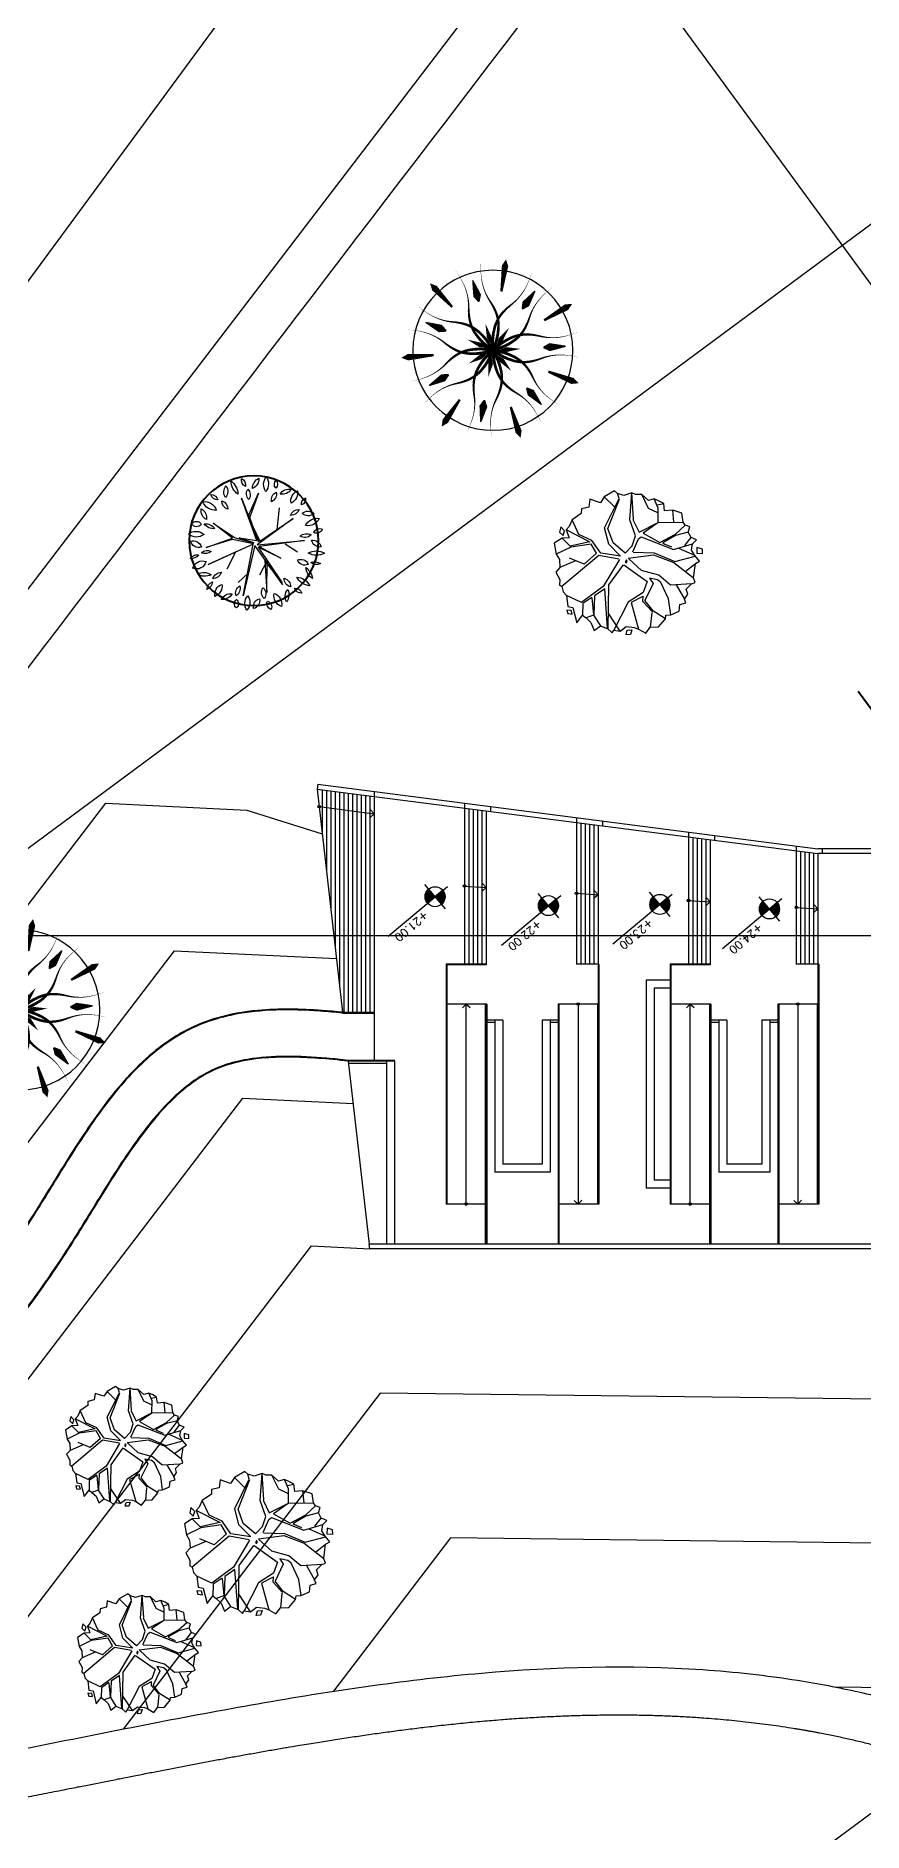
# Model space of a CAD drawing. Header units: millimetres. Extents: x 55520 to 96084, y -58491 to -49645.
# Drawn here: x 59477.7 to 59529.3, y -58314.1 to -58201.9 of the extents above; entities that cross this region are included whole.
import ezdxf
from ezdxf.enums import TextEntityAlignment as Align

# ---------------------------------------------------------------- set-up
doc = ezdxf.new("R2010")
doc.units = ezdxf.units.MM
for name, color, linetype in [('Alvenaria Vista', 40, 'Continuous'), ('ARQ-COTAS', 1, 'Continuous'), ('ARQ-SÍMBOLOS', 2, 'Continuous'), ('ARQ-TEXTO2', 2, 'Continuous'), ('Caminhos Principais', 13, 'Continuous'), ('Curvas de Nível', 10, 'Continuous'), ('Edificações', 6, 'Continuous'), ('Limite Terreno', 20, 'Continuous'), ('Limites', 250, 'Continuous'), ('Linha Fina', 100, 'Continuous'), ('Árvores Existentes', 114, 'Continuous')]:
    doc.layers.add(name, color=color, linetype=linetype)
doc.styles.add('ATTR', font='romans.shx', dxfattribs={"width": 0.8, "height": 0.470416})
doc.styles.add('ROMANS', font='romans.shx')

# ---------------------------------------------------------------- blocks, each defined once
blk = doc.blocks.new('árvore_media')
for p, q in [((55224.742, -51939.893), (55225.624, -51940.543)), ((55225.381, -51940.374), (55225.536, -51939.525)), ((55226.592, -51939.352), (55226.154, -51940.062)), ((55226.948, -51939.383), (55227.191, -51940.176)), ((55227.285, -51940.084), (55227.836, -51939.546)), ((55227.765, -51941.166), (55228.36, -51939.864)), ((55224.653, -51941.335), (55223.66, -51940.883)), ((55223.66, -51940.911), (55224.057, -51941.731)), ((55224.565, -51940.6), (55223.903, -51940.572)), ((55224.719, -51941.335), (55224.455, -51940.062)), ((55225.624, -51940.543), (55225.757, -51941.335)), ((55226.154, -51940.062), (55225.911, -51940.968)), ((55226.264, -51941.194), (55227.147, -51940.798)), ((55227.257, -51940.826), (55227.08, -51941.024)), ((55227.169, -51940.798), (55227.191, -51940.119)), ((55227.235, -51940.091), (55227.257, -51940.826)), ((55227.875, -51941.279), (55229.375, -51940.656)), ((55228.073, -51942.637), (55229.574, -51940.911)), ((55229.574, -51940.939), (55228.36, -51942.608)), ((55229.155, -51940.402), (55229.022, -51941.533)), ((55223.726, -51941.646), (55223.197, -51941.76)), ((55224.3, -51941.873), (55223.351, -51941.449)), ((55225.161, -51943.457), (55224.3, -51941.873)), ((55225.183, -51942.382), (55224.653, -51941.335)), ((55225.271, -51942.325), (55224.719, -51941.335)), ((55225.757, -51941.335), (55226.286, -51942.099)), ((55225.911, -51940.968), (55225.955, -51941.194)), ((55225.955, -51941.194), (55226.22, -51941.533)), ((55226.22, -51941.533), (55226.264, -51941.194)), ((55226.419, -51941.477), (55226.948, -51941.166)), ((55226.794, -51942.919), (55226.419, -51941.477)), ((55226.948, -51941.166), (55227.875, -51941.279)), ((55227.103, -51941.024), (55227.765, -51941.166)), ((55229.684, -51941.929), (55229.773, -51941.279)), ((55224.013, -51943.457), (55222.998, -51942.637)), ((55223.704, -51942.41), (55223.02, -51942.439)), ((55223.131, -51942.071), (55223.749, -51942.354)), ((55224.609, -51942.608), (55223.704, -51942.41)), ((55223.749, -51942.354), (55224.499, -51942.495)), ((55224.477, -51942.41), (55224.3, -51942.043)), ((55224.499, -51942.495), (55224.477, -51942.41)), ((55224.962, -51943.542), (55224.609, -51942.608)), ((55225.999, -51943.117), (55225.183, -51942.382)), ((55226.396, -51943.033), (55225.271, -51942.325)), ((55226.286, -51942.099), (55226.396, -51943.004)), ((55226.794, -51943.287), (55228.338, -51942.75)), ((55226.816, -51942.948), (55228.073, -51942.637)), ((55228.338, -51942.75), (55229.75, -51942.835)), ((55228.36, -51942.608), (55229, -51942.665)), ((55229, -51942.665), (55229.662, -51941.929)), ((55229.662, -51941.929), (55229.155, -51942.665)), ((55229.155, -51942.693), (55229.728, -51942.75)), ((55229.684, -51941.929), (55230.081, -51942.071)), ((55229.728, -51942.75), (55230.126, -51942.297)), ((55223.373, -51942.948), (55223.02, -51943.457)), ((55224.013, -51943.457), (55223.528, -51944.023)), ((55225.095, -51943.712), (55224.013, -51943.457)), ((55224.035, -51943.457), (55224.962, -51943.542)), ((55224.918, -51944.419), (55225.095, -51943.712)), ((55225.359, -51943.683), (55225.05, -51944.504)), ((55225.337, -51943.457), (55225.161, -51943.457)), ((55225.999, -51943.146), (55225.337, -51943.457)), ((55225.823, -51943.4), (55225.359, -51943.683)), ((55226.352, -51943.344), (55225.823, -51943.4)), ((55226.352, -51943.344), (55226.485, -51944.164)), ((55226.639, -51943.372), (55227.323, -51944.164)), ((55226.639, -51943.4), (55226.705, -51944.249)), ((55226.794, -51943.316), (55227.478, -51944.136)), ((55229.75, -51942.835), (55230.104, -51943.627)), ((55223.462, -51944.192), (55223.153, -51944.023)), ((55223.528, -51944.023), (55223.373, -51944.532)), ((55223.704, -51943.853), (55223.925, -51944.334)), ((55223.925, -51944.334), (55223.726, -51945.126)), ((55224.057, -51945.55), (55224.896, -51944.419)), ((55225.05, -51944.504), (55224.057, -51945.522)), ((55226.485, -51944.164), (55226.22, -51944.9)), ((55226.705, -51944.249), (55226.33, -51945.041)), ((55227.323, -51944.164), (55227.257, -51944.956)), ((55227.5, -51944.306), (55227.411, -51944.843)), ((55227.478, -51944.136), (55229.993, -51944.136)), ((55227.5, -51944.306), (55228.36, -51944.277)), ((55228.36, -51944.277), (55228.735, -51945.013)), ((55226.22, -51944.9), (55224.764, -51945.692)), ((55226.33, -51945.041), (55224.764, -51945.72)), ((55225.227, -51945.55), (55225.293, -51946.286)), ((55227.257, -51944.956), (55227.566, -51945.635)), ((55227.367, -51944.956), (55227.919, -51946.258)), ((55227.389, -51944.985), (55228.316, -51945.465)), ((55227.411, -51944.843), (55228.316, -51945.409)), ((55228.316, -51945.409), (55229.133, -51945.607)), ((55228.316, -51945.465), (55228.36, -51946.059)), ((55228.581, -51944.702), (55229.442, -51944.956)), ((55224.764, -51945.72), (55224.653, -51945.975)), ((55227.566, -51945.635), (55227.345, -51946.456))]:
    blk.add_line(p, q)
for points in [[(55223.903, -51940.572), (55223.663, -51940.526), (55223.66, -51940.911), (55223.608, -51941.233), (55223.351, -51941.449), (55223.056, -51941.48), (55223.197, -51941.76), (55223.131, -51942.071), (55222.891, -51942.223), (55223.02, -51942.439), (55222.998, -51942.637), (55222.753, -51943.036), (55223.02, -51943.457), (55223.36, -51943.708), (55223.153, -51944.023), (55223.249, -51944.274), (55223.373, -51944.532), (55223.663, -51944.663), (55223.726, -51945.126), (55223.966, -51945.335), (55224.057, -51945.522), (55224.463, -51945.688), (55224.653, -51945.975), (55224.684, -51946.183), (55225.293, -51946.286), (55225.649, -51946.183), (55225.952, -51946.678), (55226.256, -51946.395), (55226.614, -51946.572), (55226.78, -51946.395), (55227.345, -51946.456), (55227.69, -51946.289), (55227.919, -51946.258), (55228.076, -51945.83), (55228.36, -51946.059), (55228.849, -51946.113), (55229.133, -51945.607), (55229.18, -51945.299), (55229.442, -51944.956), (55229.759, -51944.91), (55229.841, -51944.486), (55230.035, -51944.274), (55229.993, -51944.136), (55230.117, -51943.885), (55230.104, -51943.627), (55230.421, -51943.142), (55230.255, -51942.93), (55230.614, -51942.188), (55230.126, -51942.297), (55230.081, -51942.071), (55230.035, -51941.728), (55230.172, -51941.304), (55229.773, -51941.279), (55229.574, -51940.911), (55229.538, -51940.596), (55229.375, -51940.656), (55229.155, -51940.402), (55228.766, -51940.384), (55228.462, -51940.066), (55228.36, -51939.864), (55228.214, -51939.465), (55227.836, -51939.546), (55227.497, -51939.288), (55226.948, -51939.383), (55226.807, -51939.5), (55226.592, -51939.352), (55226.145, -51939.217), (55225.897, -51939.465), (55225.594, -51939.323), (55225.536, -51939.525), (55225.235, -51939.606), (55225.125, -51939.854), (55224.742, -51939.893), (55224.546, -51939.818), (55224.455, -51940.062)], [(55228.653, -51940.062), (55228.873, -51939.921), (55229.05, -51940.062), (55228.851, -51940.204)], [(55223.277, -51940.738), (55223.139, -51940.915), (55223.304, -51941.162), (55223.498, -51940.95)], [(55230.503, -51942.683), (55230.421, -51942.859), (55230.586, -51943.036), (55230.669, -51942.859)], [(55226.661, -51942.919), (55226.551, -51942.948), (55226.529, -51943.033), (55226.617, -51943.004)], [(55228.239, -51946.123), (55228.018, -51946.265), (55228.04, -51946.547), (55228.261, -51946.378)]]:
    blk.add_lwpolyline(points, close=True)
at = {"style": 'ATTR', "width": 0.8, "flags": 9}
blk.add_attdef('ESTCODE', (55226.661, -51942.919), '', height=0.0000158, dxfattribs=at)
blk = doc.blocks.new('tree 24')
at = {"flags": 128}
for points in [[(-1.101, 2.65, 0, 0.2, 0), (-1.022, 2.46, 0.2, 0.07, 0), (-0.712, 1.713, 0, 0, 0)], [(0, 0, 0.1, 0.0832, -0.09359), (-0.34, 0.625, 0.0832, 0.07, -0.120632), (-0.379, 1.179, 0.07, 0.0494, -0.042982), (-0.296, 1.499, 0.0494, 0.03, 0.045506), (-0.219, 1.801, 0.03, 0.0165, 0.065495), (-0.206, 2.23, 0.0165, 0, 0.053115), (-0.316, 2.747, 0, 0, 0)], [(0.047, 1.576, 0.05, 0.25, 0), (0.053, 1.775, 0.25, 0.04, 0), (0.068, 2.275, 0, 0, 0)], [(0, 0, 0.1, 0.0832, 0.09359), (0.384, 0.599, 0.0832, 0.07, 0.120632), (0.464, 1.148, 0.07, 0.0494, 0.042982), (0.405, 1.473, 0.0494, 0.03, -0.045506), (0.35, 1.78, 0.03, 0.0165, -0.065495), (0.369, 2.209, 0.0165, 0, -0.053115), (0.516, 2.716, 0, 0, 0)], [(1.385, 2.513, 0, 0.2, 0), (1.286, 2.333, 0.2, 0.07, 0), (0.896, 1.625, 0, 0, 0)], [(0, 0, 0.1, 0.0832, 0.09359), (-0.228, 0.674, 0.0832, 0.07, 0.120632), (-0.608, 1.079, 0.07, 0.0494, 0.042982), (-0.899, 1.235, 0.0494, 0.03, -0.045506), (-1.174, 1.383, 0.03, 0.0165, -0.065495), (-1.497, 1.666, 0.0165, 0, -0.053115), (-1.802, 2.097, 0, 0, 0)], [(0, 0, 0.1, 0.0832, -0.09359), (0.277, 0.655, 0.0832, 0.07, -0.120632), (0.685, 1.031, 0.07, 0.0494, -0.042982), (0.987, 1.166, 0.0494, 0.03, 0.045506), (1.272, 1.294, 0.03, 0.0165, 0.065495), (1.615, 1.552, 0.0165, 0, 0.053115), (1.95, 1.96, 0, 0, 0)], [(0, 0, 0.1, 0.0832, -0.09359), (-0.7, 0.124, 0.0832, 0.07, -0.120632), (-1.158, 0.439, 0.07, 0.0494, -0.042982), (-1.356, 0.703, 0.0494, 0.03, 0.045506), (-1.544, 0.952, 0.03, 0.0165, 0.065495), (-1.872, 1.229, 0.0165, 0, 0.053115), (-2.344, 1.465, 0, 0, 0)], [(-1.203, 1.019, 0.05, 0.25, 0), (-1.355, 1.148, 0.25, 0.04, 0), (-1.737, 1.471, 0, 0, 0)], [(0, 0, 0.1, 0.0832, 0.09359), (0.708, 0.073, 0.0832, 0.07, 0.120632), (1.187, 0.353, 0.07, 0.0494, 0.042982), (1.404, 0.602, 0.0494, 0.03, -0.045506), (1.61, 0.837, 0.03, 0.0165, -0.065495), (1.957, 1.089, 0.0165, 0, -0.053115), (2.445, 1.29, 0, 0, 0)], [(1.261, 0.946, 0.05, 0.25, 0), (1.421, 1.066, 0.25, 0.04, 0), (1.821, 1.366, 0, 0, 0)], [(-2.758, 0.791, 0, 0.2, 0), (-2.561, 0.735, 0.2, 0.07, 0), (-1.783, 0.512, 0, 0, 0)], [(-0.164, 0.137, 0, 0.15, 0), (-0.328, 0.275, 0.15, 0, 0), (-0.66, 0.554, 0, 0, 0)], [(0.005, 0.214, 0, 0.15, 0), (0.011, 0.428, 0.15, 0, 0), (0.021, 0.861, 0, 0, 0)], [(0.17, 0.129, 0, 0.15, 0), (0.341, 0.258, 0.15, 0, 0), (0.687, 0.52, 0, 0, 0)], [(2.828, 0.484, 0, 0.2, 0), (2.626, 0.449, 0.2, 0.07, 0), (1.829, 0.313, 0, 0, 0)], [(0, 0, 0.1, 0.0832, 0.09359), (-0.669, 0.242, 0.0832, 0.07, 0.120632), (-1.222, 0.197, 0.07, 0.0494, 0.042982), (-1.526, 0.067, 0.0494, 0.03, -0.045506), (-1.813, -0.055, 0.03, 0.0165, -0.065495), (-2.236, -0.132, 0.0165, 0, -0.053115), (-2.763, -0.101, 0, 0, 0)], [(0, 0, 0.1, 0.0832, -0.09359), (-0.534, -0.47, 0.0832, 0.07, -0.120632), (-1.065, -0.632, 0.07, 0.0494, -0.042982), (-1.395, -0.622, 0.0494, 0.03, 0.045506), (-1.707, -0.614, 0.03, 0.0165, 0.065495), (-2.128, -0.697, 0.0165, 0, 0.053115), (-2.607, -0.919, 0, 0, 0)], [(0, 0, 0.1, 0.0832, 0.09359), (-0.606, -0.372, 0.0832, 0.07, 0.120632), (-0.916, -0.833, 0.07, 0.0494, 0.042982), (-1.004, -1.151, 0.0494, 0.03, -0.045506), (-1.087, -1.452, 0.03, 0.0165, -0.065495), (-1.291, -1.83, 0.0165, 0, -0.053115), (-1.643, -2.223, 0, 0, 0)], [(0, 0, 0.1, 0.0832, -0.09359), (0.035, -0.711, 0.0832, 0.07, -0.120632), (-0.17, -1.227, 0.07, 0.0494, -0.042982), (-0.384, -1.478, 0.0494, 0.03, 0.045506), (-0.584, -1.717, 0.03, 0.0165, 0.065495), (-0.781, -2.099, 0.0165, 0, 0.053115), (-0.907, -2.612, 0, 0, 0)], [(-0.21, -0.042, 0, 0.15, 0), (-0.419, -0.085, 0.15, 0, 0), (-0.845, -0.171, 0, 0, 0)], [(0, 0, 0.1, 0.0832, 0.09359), (-0.087, -0.706, 0.0832, 0.07, 0.120632), (0.08, -1.236, 0.07, 0.0494, 0.042982), (0.275, -1.503, 0.0494, 0.03, -0.045506), (0.457, -1.756, 0.03, 0.0165, -0.065495), (0.626, -2.15, 0.0165, 0, -0.053115), (0.714, -2.671, 0, 0, 0)], [(0, 0, 0.1, 0.0832, -0.09359), (0.685, 0.192, 0.0832, 0.07, -0.120632), (1.234, 0.107, 0.07, 0.0494, -0.042982), (1.527, -0.045, 0.0494, 0.03, 0.045506), (1.804, -0.188, 0.03, 0.0165, 0.065495), (2.22, -0.295, 0.0165, 0, 0.053115), (2.748, -0.303, 0, 0, 0)], [(0, 0, 0.1, 0.0832, -0.09359), (0.577, -0.416, 0.0832, 0.07, -0.120632), (0.853, -0.898, 0.07, 0.0494, -0.042982), (0.917, -1.222, 0.0494, 0.03, 0.045506), (0.978, -1.528, 0.03, 0.0165, 0.065495), (1.154, -1.919, 0.0165, 0, 0.053115), (1.476, -2.338, 0, 0, 0)], [(0, 0, 0.1, 0.0832, 0.09359), (0.498, -0.508, 0.0832, 0.07, 0.120632), (1.016, -0.708, 0.07, 0.0494, 0.042982), (1.346, -0.722, 0.0494, 0.03, -0.045506), (1.658, -0.737, 0.03, 0.0165, -0.065495), (2.071, -0.851, 0.0165, 0, -0.053115), (2.533, -1.107, 0, 0, 0)], [(0.207, -0.053, 0, 0.15, 0), (0.415, -0.106, 0.15, 0, 0), (0.835, -0.213, 0, 0, 0)], [(-1.546, -0.305, 0.05, 0.25, 0), (-1.743, -0.344, 0.25, 0.04, 0), (-2.233, -0.44, 0, 0, 0)], [(-0.098, -0.19, 0, 0.15, 0), (-0.195, -0.381, 0.15, 0, 0), (-0.393, -0.767, 0, 0, 0)], [(0.088, -0.195, 0, 0.15, 0), (0.176, -0.39, 0.15, 0, 0), (0.354, -0.785, 0, 0, 0)], [(1.526, -0.396, 0.05, 0.25, 0), (1.719, -0.447, 0.25, 0.04, 0), (2.203, -0.572, 0, 0, 0)], [(-2.338, -1.663, 0, 0.2, 0), (-2.171, -1.544, 0.2, 0.07, 0), (-1.512, -1.075, 0, 0, 0)], [(-0.726, -1.399, 0.05, 0.25, 0), (-0.818, -1.577, 0.25, 0.04, 0), (-1.048, -2.021, 0, 0, 0)], [(0.641, -1.44, 0.05, 0.25, 0), (0.723, -1.623, 0.25, 0.04, 0), (0.926, -2.079, 0, 0, 0)], [(2.142, -1.91, 0, 0.2, 0), (1.988, -1.773, 0.2, 0.07, 0), (1.385, -1.235, 0, 0, 0)], [(-0.158, -2.865, 0, 0.2, 0), (-0.146, -2.66, 0.2, 0.07, 0), (-0.102, -1.853, 0, 0, 0)]]:
    blk.add_lwpolyline(points, format="xyseb", dxfattribs=at)
blk.add_circle((0, 0), 2.5)
blk = doc.blocks.new('tree 17')
at = {"color": 0, "linetype": 'ByBlock'}
for p, q in [((-0.149, 0.772), (-0.808, 1.664)), ((-0.808, 1.664), (-0.082, 0.822)), ((-0.215, 1.813), (-0.082, 0.152)), ((-0.033, 0.269), (-0.182, 1.747)), ((-0.182, 1.747), (-0.149, 0.772)), ((0.765, 0.778), (0.909, 1.26)), ((-0.082, 0.152), (-1.511, 1.221)), ((-1.511, 1.221), (-0.099, 0.075)), ((-0.89, 0.728), (-1.344, 0.756)), ((-0.082, 0.822), (-0.619, 1.038)), ((0.327, 1.071), (-0.033, 0.269)), ((0.001, 0.186), (1.346, 1.116)), ((1.346, 1.116), (0.017, 0.269)), ((0.017, 0.269), (0.327, 1.071)), ((-0.099, 0.075), (-1.738, -0.385)), ((-1.738, -0.385), (-0.082, 0.075)), ((-0.719, -0.113), (-1.344, 0.152)), ((-0.082, 0.075), (-0.542, -0.512)), ((-0.431, -0.496), (-0.049, 0.058)), ((-0.049, 0.058), (-0.326, -0.401)), ((-0.326, -0.401), (0.084, 0.058)), ((1.54, 0.285), (0.001, 0.186)), ((0.084, 0.058), (0.626, -1.404)), ((0.626, -1.404), (0.1, 0.136)), ((0.1, 0.136), (0.444, -0.795)), ((0.15, 0.152), (1.54, 0.285)), ((0.361, -0.684), (0.15, 0.152)), ((0.865, 0.224), (1.418, -0.302)), ((-0.542, -0.512), (-1.411, -0.878)), ((-1.411, -0.878), (-0.509, -0.545)), ((-0.686, -1.37), (-0.431, -0.496)), ((-0.509, -0.545), (-0.686, -1.37)), ((1.18, -1.16), (0.361, -0.684)), ((0.444, -0.795), (1.18, -1.16))]:
    blk.add_line(p, q, dxfattribs=at)
for points in [[(-1.072, 2.208, 0.45154), (-0.987, 1.9)], [(-0.987, 1.9, 0.45154), (-1.072, 2.208)], [(-0.733, 2.356, 0.375302), (-0.637, 1.847)], [(-0.637, 1.847, 0.375302), (-0.733, 2.356)], [(-0.191, 2.048, 0.30277), (-0.499, 2.346)], [(-0.499, 2.346, 0.30277), (-0.191, 2.048)], [(-0.053, 2.048, 0.340953), (-0.032, 1.666)], [(-0.032, 1.666, 0.340953), (-0.053, 2.048)], [(0.106, 2.463, 0.350689), (0.021, 2.165)], [(0.021, 2.165, 0.350689), (0.106, 2.463)], [(0.478, 2.441, 0.27027), (0.329, 1.921)], [(0.329, 1.921, 0.27027), (0.478, 2.441)], [(0.711, 2.314, 0.218613), (0.775, 1.868)], [(0.775, 1.868, 0.218613), (0.711, 2.314)], [(1.253, 2.091, 0.288468), (1.019, 1.847)], [(1.019, 1.847, 0.288468), (1.253, 2.091)], [(1.592, 1.9, 0.268637), (1.168, 1.539)], [(1.168, 1.539, 0.268637), (1.592, 1.9)], [(-1.954, 1.39, 0.525994), (-1.773, 1.167)], [(-1.773, 1.167, 0.525994), (-1.954, 1.39)], [(-1.391, 1.326, 0.363335), (-1.731, 1.687)], [(-1.731, 1.687, 0.363335), (-1.391, 1.326)], [(-1.147, 1.666, 0.420523), (-1.518, 1.793)], [(-1.518, 1.793, 0.420523), (-1.147, 1.666)], [(-1.009, 1.762, 0.408258), (-0.807, 1.454)], [(-0.807, 1.454, 0.408258), (-1.009, 1.762)], [(0.913, 1.836, 0.440076), (0.722, 1.485)], [(0.722, 1.485, 0.440076), (0.913, 1.836)], [(1.645, 1.666, 0.386862), (1.539, 1.273)], [(1.539, 1.273, 0.386862), (1.645, 1.666)], [(2.07, 1.22, 0.443589), (1.773, 1.124)], [(-1.816, 0.445, 0.362144), (-2.272, 0.604)], [(-1.752, 0.923, 0.295875), (-2.177, 0.827)], [(-2.177, 0.827, 0.295875), (-1.752, 0.923)], [(-1.38, 0.88, 0.343163), (-1.699, 1.061)], [(-1.699, 1.061, 0.343163), (-1.38, 0.88)], [(1.645, 1.124, 0.341117), (1.327, 0.912)], [(1.327, 0.912, 0.341117), (1.645, 1.124)], [(2.229, 0.869, 0.343561), (1.709, 0.753)], [(1.709, 0.753, 0.343561), (2.229, 0.869)], [(1.773, 1.124, 0.443589), (2.07, 1.22)], [(2.198, 0.625, 0.38021), (1.89, 0.349)], [(1.89, 0.349, 0.38021), (2.198, 0.625)], [(-2.017, 0.169, 0.288328), (-2.325, 0.243)], [(-2.325, 0.243, 0.288328), (-2.017, 0.169)], [(-2.272, 0.604, 0.362144), (-1.816, 0.445)], [(-1.561, 0.115, 0.309468), (-1.932, 0.084)], [(-1.932, 0.084, 0.309468), (-1.561, 0.115)], [(1.9, 0.179, 0.326555), (1.539, 0.147)], [(1.539, 0.147, 0.326555), (1.9, 0.179)], [(2.325, 0.02, 0.383832), (2.06, 0.115)], [(2.06, 0.115, 0.383832), (2.325, 0.02)], [(-1.89, -0.054, 0.289447), (-2.23, -0.373)], [(-2.23, -0.373, 0.289447), (-1.89, -0.054)], [(-1.731, -0.511, 0.447347), (-2.23, -0.628)], [(-2.23, -0.628, 0.447347), (-1.731, -0.511)], [(2.134, -0.532, 0.317134), (1.741, -0.649)], [(1.741, -0.649, 0.317134), (2.134, -0.532)], [(2.272, -0.352, 0.351781), (1.826, -0.171)], [(1.826, -0.171, 0.351781), (2.272, -0.352)], [(-1.784, -0.862, 0.306984), (-2.081, -0.947)], [(-2.081, -0.947, 0.306984), (-1.784, -0.862)], [(-1.529, -1, 0.414115), (-1.688, -1.403)], [(-1.688, -1.403, 0.414115), (-1.529, -1)], [(-1.37, -0.67, 0.315606), (-1.656, -0.851)], [(-1.656, -0.851, 0.315606), (-1.37, -0.67)], [(-0.765, -1.191, 0.285981), (-0.934, -1.552)], [(-0.934, -1.552, 0.285981), (-0.765, -1.191)], [(0.786, -1.201, 0.368927), (0.987, -1.499)], [(0.987, -1.499, 0.368927), (0.786, -1.201)], [(1.677, -0.787, 0.340003), (1.338, -0.639)], [(1.338, -0.639, 0.340003), (1.677, -0.787)], [(1.762, -1.425, 0.316942), (1.412, -1.032)], [(1.412, -1.032, 0.316942), (1.762, -1.425)], [(1.752, -0.904, 0.40592), (1.943, -1.106)], [(1.943, -1.106, 0.40592), (1.752, -0.904)], [(-1.179, -1.276, 0.365918), (-1.582, -1.637)], [(-1.582, -1.637, 0.365918), (-1.179, -1.276)], [(-1.03, -1.605, 0.559657), (-1.264, -1.839)], [(-1.264, -1.839, 0.559657), (-1.03, -1.605)], [(-0.786, -1.616, 0.321275), (-0.68, -2.019)], [(-0.68, -2.019, 0.321275), (-0.786, -1.616)], [(-0.308, -1.648, 0.362047), (-0.478, -2.168)], [(-0.478, -2.168, 0.362047), (-0.308, -1.648)], [(0.01, -1.414, 0.328832), (0.042, -1.764)], [(0.042, -1.764, 0.328832), (0.01, -1.414)], [(0.212, -1.775, 0.339938), (0.488, -2.072)], [(0.488, -2.072, 0.339938), (0.212, -1.775)], [(0.616, -1.584, 0.235997), (0.722, -2.094)], [(0.722, -2.094, 0.235997), (0.616, -1.584)], [(0.987, -1.626, 0.337084), (1.062, -1.924)], [(1.062, -1.924, 0.337084), (0.987, -1.626)], [(1.529, -1.541, 0.303563), (1.125, -1.414)], [(1.125, -1.414, 0.303563), (1.529, -1.541)], [(-0.043, -1.881, 0.345907), (-0.106, -2.179)], [(-0.106, -2.179, 0.345907), (-0.043, -1.881)]]:
    blk.add_lwpolyline(points, format="xyb")
at = {"lineweight": 40}
blk.add_circle((0, 0), 2.242, dxfattribs=at)
blk = doc.blocks.new('Nível_Planta')
at = {"layer": 'ARQ-SÍMBOLOS', "ltscale": 0.1}
h = blk.add_hatch(color=1, dxfattribs=at)
h.dxf.hatch_style = 1
h.paths.add_polyline_path([(-0.25, 0), (0, 0), (0, 0.25, 0.414214)])
h.paths.add_polyline_path([(0.25, 0), (0, 0), (0, -0.25, 0.414214)])
at = {"layer": 'ARQ-SÍMBOLOS', "color": 1}
for p, q in [((1.535, 0), (-0.4, 0)), ((0, 0.4), (0, -0.4))]:
    blk.add_line(p, q, dxfattribs=at)
at = {"layer": 'ARQ-SÍMBOLOS', "color": 1, "ltscale": 0.1}
blk.add_line((-0.25, 0), (0.25, 0), dxfattribs=at)
at = {"layer": 'ARQ-SÍMBOLOS', "color": 1}
blk.add_circle((0, 0), 0.25, dxfattribs=at)
at = {"layer": 'ARQ-TEXTO2', "style": 'ROMANS'}
blk.add_attdef('NIVEL-ACABADO', text='', height=0.2, dxfattribs=at).set_placement((0.432, 0.034), align=Align.BOTTOM_LEFT)

msp = doc.modelspace()

# ---------------------------------------------------------------- linework, layer by layer
at = {"layer": 'Alvenaria Vista'}
for p, q in [((59495.272, -58248.631), (59495.234, -58248.928)), ((59495.234, -58248.928), (59496.83, -58262.877)), ((59495.272, -58248.631), (59526.523, -58252.663)), ((59498.794, -58249.388), (59498.794, -58265.931)), ((59505.794, -58250.291), (59505.794, -58259.863)), ((59512.794, -58251.194), (59512.794, -58274.863)), ((59519.794, -58252.098), (59519.794, -58259.863)), ((59535.969, -58252.663), (59526.523, -58252.663)), ((59526.523, -58252.966), (59526.523, -58259.863)), ((59505.794, -58259.863), (59503.294, -58259.863)), ((59503.294, -58259.863), (59503.294, -58274.863)), ((59519.794, -58259.863), (59517.294, -58259.863)), ((59517.294, -58259.863), (59517.294, -58274.863)), ((59526.523, -58259.863), (59526.523, -58274.863)), ((59496.827, -58262.877), (59498.794, -58262.877)), ((59505.744, -58262.363), (59503.344, -58262.363)), ((59505.794, -58262.363), (59505.794, -58277.363)), ((59512.794, -58262.363), (59510.294, -58262.363)), ((59510.294, -58262.363), (59510.294, -58277.363)), ((59519.744, -58262.363), (59517.344, -58262.363)), ((59519.794, -58262.363), (59519.794, -58277.363)), ((59526.523, -58262.363), (59524.023, -58262.363)), ((59524.023, -58262.363), (59524.023, -58277.363)), ((59497.18, -58265.931), (59498.488, -58277.363)), ((59505.794, -58274.863), (59503.294, -58274.863)), ((59512.744, -58274.863), (59510.344, -58274.863)), ((59519.744, -58274.863), (59517.294, -58274.863)), ((59526.473, -58274.863), (59524.073, -58274.863)), ((59498.524, -58277.663), (59498.488, -58277.363)), ((59554.28, -58277.663), (59498.524, -58277.663))]:
    msp.add_line(p, q, dxfattribs=at)
at = {"layer": 'Alvenaria Vista', "color": 1}
for p, q in [((59495.554, -58248.969), (59495.554, -58251.728)), ((59495.824, -58249.004), (59495.824, -58254.087)), ((59496.094, -58249.039), (59496.094, -58256.447)), ((59496.364, -58249.074), (59496.364, -58258.806)), ((59496.634, -58249.109), (59496.634, -58261.165)), ((59496.904, -58249.144), (59496.904, -58262.877)), ((59497.174, -58249.179), (59497.174, -58262.877)), ((59497.444, -58249.213), (59497.444, -58262.877)), ((59497.714, -58249.248), (59497.714, -58262.877)), ((59497.984, -58249.283), (59497.984, -58262.877)), ((59498.254, -58249.318), (59498.254, -58262.877)), ((59498.524, -58249.353), (59498.524, -58262.877)), ((59504.444, -58250.117), (59504.444, -58259.863)), ((59504.714, -58250.152), (59504.714, -58259.863)), ((59504.984, -58250.186), (59504.984, -58259.863)), ((59505.254, -58250.221), (59505.254, -58259.863)), ((59505.524, -58250.256), (59505.524, -58259.863)), ((59511.444, -58251.02), (59511.444, -58259.863)), ((59511.714, -58251.055), (59511.714, -58259.863)), ((59511.984, -58251.09), (59511.984, -58259.863)), ((59512.254, -58251.125), (59512.254, -58259.863)), ((59512.524, -58251.159), (59512.524, -58259.863)), ((59518.444, -58251.923), (59518.444, -58259.863)), ((59518.714, -58251.958), (59518.714, -58259.863)), ((59518.984, -58251.993), (59518.984, -58259.863)), ((59519.254, -58252.028), (59519.254, -58259.863)), ((59519.524, -58252.063), (59519.524, -58259.863)), ((59525.173, -58252.792), (59525.173, -58259.863)), ((59525.443, -58252.826), (59525.443, -58259.863)), ((59525.713, -58252.861), (59525.713, -58259.863)), ((59525.983, -58252.896), (59525.983, -58259.863)), ((59526.253, -58252.931), (59526.253, -58259.863)), ((59512.794, -58259.863), (59511.444, -58259.863)), ((59515.794, -58260.863), (59515.794, -58273.863)), ((59517.294, -58260.863), (59515.794, -58260.863)), ((59526.523, -58259.863), (59525.173, -58259.863)), ((59516.294, -58261.363), (59516.294, -58273.363)), ((59517.294, -58261.363), (59516.294, -58261.363)), ((59506.844, -58263.363), (59505.844, -58263.363)), ((59506.344, -58263.513), (59505.844, -58263.513)), ((59506.344, -58263.363), (59506.344, -58272.863)), ((59506.844, -58263.363), (59506.844, -58272.363)), ((59509.294, -58263.363), (59509.294, -58272.363)), ((59510.294, -58263.363), (59509.294, -58263.363)), ((59509.794, -58263.363), (59509.794, -58272.863)), ((59510.294, -58263.513), (59509.794, -58263.513)), ((59520.844, -58263.363), (59519.844, -58263.363)), ((59520.344, -58263.513), (59519.844, -58263.513)), ((59520.344, -58263.363), (59520.344, -58272.863)), ((59520.844, -58263.363), (59520.844, -58272.363)), ((59523.023, -58263.363), (59523.023, -58272.363)), ((59524.023, -58263.363), (59523.023, -58263.363)), ((59523.523, -58263.363), (59523.523, -58272.863)), ((59524.023, -58263.513), (59523.523, -58263.513)), ((59500.1, -58265.931), (59497.18, -58265.931)), ((59499.6, -58266.081), (59497.197, -58266.081)), ((59499.6, -58277.363), (59499.6, -58265.931)), ((59500.1, -58277.363), (59500.1, -58265.931)), ((59509.794, -58272.863), (59506.344, -58272.863)), ((59509.294, -58272.363), (59506.844, -58272.363)), ((59523.523, -58272.863), (59520.344, -58272.863)), ((59523.023, -58272.363), (59520.844, -58272.363)), ((59517.294, -58273.863), (59515.794, -58273.863)), ((59517.294, -58273.363), (59516.294, -58273.363))]:
    msp.add_line(p, q, dxfattribs=at)
at = {"layer": 'Alvenaria Vista'}
msp.add_open_spline([(59423.514, -58311.52), (59463.082, -58259.782), (59502.65, -58208.044), (59542.218, -58156.306), (59549.466, -58148.997), (59556.714, -58141.688), (59563.963, -58134.379), (59574.888, -58128.113), (59585.813, -58121.848), (59596.738, -58115.583), (59607.709, -58116.358), (59618.68, -58117.133), (59629.651, -58117.909), (59666.163, -58161.681), (59702.675, -58205.453), (59739.187, -58249.224), (59752.038, -58263.689), (59764.89, -58278.154), (59777.742, -58292.618)], degree=3, knots=[20.3224163, 20.3224163, 20.3224163, 20.3224163, 21.3053757, 21.3053757, 21.3053757, 22.3053757, 22.3053757, 22.3053757, 23.3053757, 23.3053757, 23.3053757, 24.3053757, 24.3053757, 24.3053757, 25.3053757, 25.3053757, 25.3053757, 25.5933686, 25.5933686, 25.5933686, 25.5933686], dxfattribs=at)
at = {"layer": 'Alvenaria Vista', "color": 1}
for points, knots in [([(59496.83, -58262.877), (59496.404, -58262.834), (59495.978, -58262.796), (59494.2, -58262.667), (59492.854, -58262.637), (59490.656, -58262.842), (59489.788, -58262.992), (59488.476, -58263.381), (59488.013, -58263.551), (59487.12, -58263.958), (59486.692, -58264.192), (59485.035, -58265.239), (59483.958, -58266.253), (59482.008, -58268.511), (59481.134, -58269.756), (59479.468, -58272.318), (59478.678, -58273.634), (59477.435, -58275.628), (59476.985, -58276.332), (59476.064, -58277.706), (59475.594, -58278.377), (59474.16, -58280.347), (59473.172, -58281.603), (59470.128, -58285.241), (59467.991, -58287.493), (59465.378, -58290.094), (59464.956, -58290.51), (59464.531, -58290.925)], [2.690242, 2.690242, 2.690242, 2.690242, 3.8601753, 3.8601753, 7.5753209, 7.5753209, 10.0544769, 10.0544769, 11.4318862, 11.4318862, 12.8092956, 12.8092956, 17.0020441, 17.0020441, 21.1947926, 21.1947926, 25.3875411, 25.3875411, 27.7777283, 27.7777283, 30.1679154, 30.1679154, 34.9482898, 34.9482898, 44.5090385, 44.5090385, 46.3422582, 46.3422582, 46.3422582, 46.3422582]), ([(59497.18, -58265.931), (59496.552, -58265.861), (59495.934, -58265.801), (59494.081, -58265.666), (59492.894, -58265.646), (59491.093, -58265.814), (59490.42, -58265.934), (59489.184, -58266.299), (59488.625, -58266.544), (59487.533, -58267.192), (59487.005, -58267.593), (59485.975, -58268.532), (59485.473, -58269.07), (59483.88, -58270.997), (59482.836, -58272.607), (59481.191, -58275.259), (59480.591, -58276.247), (59479.565, -58277.864), (59479.15, -58278.497), (59478.308, -58279.731), (59477.881, -58280.336), (59476.581, -58282.114), (59475.69, -58283.252), (59472.965, -58286.551), (59471.076, -58288.596), (59467.27, -58292.475), (59465.355, -58294.313), (59463.445, -58296.134)], [2.0686525, 2.0686525, 2.0686525, 2.0686525, 3.8633728, 3.8633728, 7.5776314, 7.5776314, 10.0465904, 10.0465904, 12.5155495, 12.5155495, 14.9845085, 14.9845085, 17.4534676, 17.4534676, 23.0115334, 23.0115334, 26.1795649, 26.1795649, 28.2490613, 28.2490613, 30.3185577, 30.3185577, 34.4575506, 34.4575506, 42.7355362, 42.7355362, 50.8543744, 50.8543744, 50.8543744, 50.8543744])]:
    msp.add_open_spline(points, degree=3, knots=knots, dxfattribs=at)
at = {"layer": 'ARQ-COTAS'}
for points in [[(59463.356, -58267.206), (59461.278, -58264.4), (59647.821, -58126.24), (59649.9, -58129.046)], [(59508.38, -58183.596), (59506.226, -58185.174), (59597.512, -58309.811), (59599.666, -58308.234)], [(59508.236, -58322.474), (59511.318, -58326.635), (59697.861, -58188.475), (59694.779, -58184.314)], [(59662.803, -58254.462), (59662.803, -58258.093), (59456.552, -58258.093), (59456.552, -58254.462)]]:
    msp.add_lwpolyline(points, dxfattribs=at)
at = {"layer": 'Caminhos Principais'}
msp.add_open_spline([(59468.795, -58267.126), (59467.074, -58277.437), (59465.303, -58287.871), (59462.064, -58302.337), (59461.1, -58306.296), (59459.873, -58310.782), (59459.725, -58311.313), (59459.575, -58311.845), (59460.331, -58311.742), (59461.086, -58311.637), (59463.238, -58311.326), (59464.634, -58311.114), (59467.067, -58310.718), (59468.105, -58310.541), (59470.198, -58310.171), (59471.252, -58309.977), (59474.432, -58309.38), (59476.577, -58308.957), (59483.073, -58307.668), (59487.485, -58306.78), (59496.424, -58305.227), (59500.95, -58304.562), (59510.087, -58303.766), (59514.699, -58303.635), (59521.304, -58304.085), (59523.282, -58304.301), (59526.537, -58304.816), (59527.816, -58305.06), (59530.362, -58305.632), (59531.622, -58305.96), (59535.362, -58307.058), (59537.8, -58307.942), (59544.907, -58310.966), (59549.409, -58313.482), (59557.995, -58319.209), (59562.079, -58322.421), (59569.854, -58329.27), (59573.546, -58332.909), (59580.692, -58340.52), (59584.122, -58344.49), (59590.662, -58352.484), (59593.774, -58356.511), (59602.016, -58367.471), (59606.955, -58374.37), (59616.869, -58387.609), (59621.844, -58393.948), (59628.317, -58401.129), (59629.525, -58402.426), (59632.002, -58405.006), (59633.266, -58406.285), (59635.553, -58408.553), (59636.566, -58409.542), (59637.591, -58410.532)], degree=3, knots=[0, 0, 0, 0, 31.4096718, 31.4096718, 43.1663985, 43.1663985, 44.747182, 44.747182, 44.747182, 47.0850167, 47.0850167, 51.4159509, 51.4159509, 54.6318345, 54.6318345, 57.8477182, 57.8477182, 64.2794854, 64.2794854, 77.14302, 77.14302, 90.0065545, 90.0065545, 102.8700891, 102.8700891, 108.357779, 108.357779, 111.9079407, 111.9079407, 115.4581024, 115.4581024, 122.5584259, 122.5584259, 136.6347641, 136.6347641, 150.7111024, 150.7111024, 164.7874406, 164.7874406, 179.4660261, 179.4660261, 194.1446116, 194.1446116, 219.5869132, 219.5869132, 245.0292148, 245.0292148, 250.783382, 250.783382, 256.5375492, 256.5375492, 261.0160037, 261.0160037, 261.0160037, 261.0160037], dxfattribs=at)
msp.add_rational_spline([(59465.536, -58268.429), (59464.665, -58273.632), (59463.775, -58278.853), (59461.998, -58288.385), (59461.138, -58292.69), (59459.149, -58301.676), (59458.003, -58306.366), (59456.688, -58311.031), (59456.687, -58311.033), (59456.687, -58311.034), (59456.686, -58311.036), (59456.549, -58311.524), (59456.412, -58312.011), (59456.274, -58312.498), (59456.088, -58313.161), (59456.238, -58313.833), (59456.69, -58314.353), (59457.142, -58314.873), (59457.786, -58315.115), (59458.469, -58315.023), (59458.971, -58314.954), (59459.474, -58314.886), (59459.976, -58314.818), (59459.977, -58314.818), (59459.978, -58314.818), (59459.979, -58314.817), (59462.007, -58314.542), (59464.035, -58314.246), (59467.684, -58313.66), (59469.305, -58313.38), (59472.577, -58312.785), (59474.225, -58312.471), (59479.194, -58311.503), (59482.544, -58310.823), (59489.29, -58309.517), (59492.688, -58308.892), (59500.813, -58307.621), (59505.554, -58307.059), (59514.191, -58306.689), (59518.089, -58306.766), (59523.63, -58307.383), (59525.292, -58307.634), (59528.599, -58308.285), (59530.241, -58308.686), (59533.478, -58309.627), (59535.076, -58310.165), (59539.806, -58311.969), (59542.874, -58313.419), (59548.837, -58316.718), (59551.733, -58318.567), (59560.553, -58324.852), (59566.176, -58329.837), (59573.459, -58337.181), (59575.446, -58339.29), (59579.301, -58343.551), (59581.169, -58345.705), (59586.627, -58352.212), (59590.069, -58356.609), (59600.566, -58370.477), (59607.208, -58379.944), (59616.065, -58391.342), (59618.039, -58393.81), (59621.79, -58398.303), (59623.557, -58400.343), (59626.633, -58403.728), (59627.922, -58405.098), (59630.557, -58407.816), (59631.898, -58409.161), (59633.929, -58411.159), (59634.604, -58411.817), (59635.283, -58412.473)], [1, 1, 1, 1, 1, 1, 1, 1, 1, 1, 1, 1, 1, 1, 0.919934982122, 0.919934982122, 1, 0.919934982122, 0.919934982122, 1, 1, 1, 1, 1, 1, 1, 1, 1, 1, 1, 1, 1, 1, 1, 1, 1, 1, 1, 1, 1, 1, 1, 1, 1, 1, 1, 1, 1, 1, 1, 1, 1, 1, 1, 1, 1, 1, 1, 1, 1, 1, 1, 1, 1, 1, 1, 1, 1, 1, 1, 1], degree=3, knots=[3.300707, 3.300707, 3.300707, 3.300707, 19.1462391, 19.1462391, 32.1447126, 32.1447126, 46.2232747, 46.2232747, 46.2232747, 46.228431, 46.228431, 46.228431, 47.6993674, 47.6993674, 47.6993674, 48.6896462, 48.6896462, 48.6896462, 49.679925, 49.679925, 49.679925, 51.2199004, 51.2199004, 51.2199004, 51.2231266, 51.2231266, 51.2231266, 57.4374364, 57.4374364, 62.3872551, 62.3872551, 67.3370738, 67.3370738, 77.2367112, 77.2367112, 87.1363486, 87.1363486, 100.8303464, 100.8303464, 112.0941348, 112.0941348, 116.9322561, 116.9322561, 121.7703773, 121.7703773, 126.6084985, 126.6084985, 136.2847409, 136.2847409, 145.9609833, 145.9609833, 166.6496983, 166.6496983, 174.7380565, 174.7380565, 182.8264147, 182.8264147, 199.0031311, 199.0031311, 233.856655, 233.856655, 243.7192597, 243.7192597, 252.2439902, 252.2439902, 258.2313246, 258.2313246, 264.218659, 264.218659, 267.1683497, 267.1683497, 267.1683497, 267.1683497], dxfattribs=at)
at = {"layer": 'Curvas de Nível'}
msp.add_lwpolyline([(59468.795, -58267.126), (59482.034, -58249.815), (59490.839, -58250.243), (59495.554, -58251.728)], dxfattribs=at)
at = {"layer": 'Curvas de Nível', "color": 251}
for points in [[(59465.426, -58286.346), (59486.315, -58259.034), (59496.447, -58259.526)], [(59460.841, -58307.158), (59464.03, -58302.988), (59490.595, -58268.252), (59497.484, -58268.587)], [(59469.815, -58310.238), (59471.427, -58308.131), (59494.875, -58277.47), (59498.523, -58277.648)], [(59561.435, -58287.433), (59499.172, -58286.667), (59483.117, -58307.66)], [(59568.041, -58296.452), (59566.802, -58296.499), (59503.577, -58295.722), (59496.253, -58305.299)], [(59527.53, -58305.017), (59566.918, -58305.502), (59583.096, -58304.885), (59580.277, -58318.206), (59610.717, -58374.171), (59640.256, -58408.29)]]:
    msp.add_lwpolyline(points, dxfattribs=at)
at = {"layer": 'Edificações'}
for p, q in [((59529.014, -58242.829), (59530.594, -58244.985)), ((59529.038, -58242.811), (59530.618, -58244.967)), ((59498.794, -58249.085), (59498.794, -58249.388)), ((59504.444, -58249.814), (59504.444, -58250.117)), ((59506.064, -58250.023), (59506.064, -58250.326)), ((59511.444, -58250.718), (59511.444, -58251.02)), ((59513.064, -58250.927), (59513.064, -58251.229)), ((59518.444, -58251.621), (59518.444, -58251.923)), ((59520.064, -58251.83), (59520.064, -58252.132)), ((59525.173, -58252.489), (59525.173, -58252.792)), ((59526.793, -58252.663), (59526.793, -58252.963))]:
    msp.add_line(p, q, dxfattribs=at)
at = {"layer": 'Limite Terreno'}
msp.add_lwpolyline([(59421.535, -58309.169), (59539.952, -58154.33), (59562.118, -58131.978), (59596.038, -58112.526), (59631.136, -58115.006), (59741.46, -58247.267), (59780.038, -58290.686)], dxfattribs=at)
at = {"layer": 'Limites'}
msp.add_lwpolyline([(59411.713, -58297.494), (59423.789, -58289.715), (59535.634, -58137.772), (59567.806, -58110.972), (59537.2, -58069.115)], dxfattribs=at)
at = {"layer": 'Linha Fina'}
for p, q in [((59495.234, -58248.928), (59526.523, -58252.966)), ((59495.36, -58250.03), (59498.794, -58250.473)), ((59498.794, -58250.473), (59498.547, -58250.697)), ((59498.794, -58250.473), (59498.571, -58250.226)), ((59536.189, -58252.963), (59526.523, -58252.963)), ((59504.444, -58254.99), (59505.794, -58255.077)), ((59505.794, -58255.077), (59505.547, -58255.301)), ((59505.794, -58255.077), (59505.571, -58254.83)), ((59512.794, -58255.529), (59512.571, -58255.282)), ((59511.444, -58255.442), (59512.794, -58255.529)), ((59512.794, -58255.529), (59512.547, -58255.752)), ((59518.444, -58255.893), (59519.794, -58255.98)), ((59519.794, -58255.98), (59519.547, -58256.204)), ((59519.794, -58255.98), (59519.571, -58255.733)), ((59525.173, -58256.327), (59526.523, -58256.414)), ((59526.523, -58256.414), (59526.275, -58256.638)), ((59526.523, -58256.414), (59526.299, -58256.167)), ((59505.794, -58259.913), (59503.344, -58259.913)), ((59503.344, -58259.913), (59503.344, -58274.863)), ((59505.794, -58259.863), (59505.794, -58259.913)), ((59512.794, -58259.863), (59512.844, -58259.863)), ((59512.844, -58259.863), (59512.844, -58274.863)), ((59519.794, -58259.913), (59517.344, -58259.913)), ((59517.344, -58259.913), (59517.344, -58274.863)), ((59519.794, -58259.863), (59519.794, -58259.913)), ((59526.573, -58259.863), (59526.523, -58259.863)), ((59526.573, -58259.863), (59526.573, -58274.863)), ((59496.828, -58262.927), (59498.794, -58262.927)), ((59504.544, -58262.363), (59504.32, -58262.609)), ((59504.544, -58274.863), (59504.544, -58262.363)), ((59504.544, -58262.363), (59504.79, -58262.588)), ((59505.744, -58262.363), (59505.744, -58277.363)), ((59505.844, -58262.363), (59505.744, -58262.363)), ((59505.844, -58262.363), (59505.844, -58277.363)), ((59510.344, -58262.363), (59510.344, -58277.363)), ((59511.544, -58262.363), (59511.544, -58274.863)), ((59512.744, -58262.363), (59512.744, -58274.863)), ((59518.544, -58262.363), (59518.32, -58262.609)), ((59518.544, -58274.863), (59518.544, -58262.363)), ((59518.544, -58262.363), (59518.79, -58262.588)), ((59519.744, -58262.363), (59519.744, -58277.363)), ((59519.844, -58262.363), (59519.744, -58262.363)), ((59519.844, -58262.363), (59519.844, -58277.363)), ((59524.073, -58262.363), (59524.073, -58277.363)), ((59525.273, -58262.363), (59525.273, -58274.863)), ((59526.473, -58262.363), (59526.473, -58274.863)), ((59500.1, -58265.881), (59497.183, -58265.881)), ((59511.544, -58274.863), (59511.298, -58274.638)), ((59511.544, -58274.863), (59511.769, -58274.617)), ((59512.844, -58274.863), (59512.744, -58274.863)), ((59525.273, -58274.863), (59525.027, -58274.638)), ((59525.273, -58274.863), (59525.497, -58274.617)), ((59526.573, -58274.863), (59526.473, -58274.863)), ((59554.06, -58277.363), (59498.488, -58277.363))]:
    msp.add_line(p, q, dxfattribs=at)
for centre in [(59495.36, -58250.03), (59504.444, -58254.99), (59511.444, -58255.442), (59518.444, -58255.893), (59525.173, -58256.327), (59511.544, -58262.363), (59525.273, -58262.363), (59504.544, -58274.863), (59518.544, -58274.863)]:
    msp.add_circle(centre, 0.0783, dxfattribs=at)
for points, knots in [([(59496.825, -58262.927), (59496.359, -58262.88), (59495.893, -58262.839), (59494.497, -58262.741), (59493.569, -58262.71), (59491.773, -58262.769), (59490.902, -58262.854), (59489.448, -58263.142), (59488.854, -58263.303), (59487.697, -58263.731), (59487.139, -58263.998), (59486.087, -58264.617), (59485.59, -58264.968), (59484.169, -58266.122), (59483.32, -58267.025), (59481.749, -58268.968), (59481.026, -58270.013), (59479.679, -58272.086), (59479.052, -58273.112), (59477.962, -58274.881), (59477.497, -58275.627), (59476.554, -58277.076), (59476.073, -58277.781), (59475.092, -58279.16), (59474.593, -58279.834), (59473.072, -58281.813), (59472.025, -58283.077), (59468.901, -58286.635), (59466.756, -58288.822), (59464.566, -58290.961), (59464.566, -58290.961), (59464.565, -58290.962), (59464.565, -58290.962)], [2.690242, 2.690242, 2.690242, 2.690242, 3.97097, 3.97097, 6.5324259, 6.5324259, 8.9930837, 8.9930837, 10.7321013, 10.7321013, 12.4711188, 12.4711188, 14.2101364, 14.2101364, 17.7119452, 17.7119452, 21.2137541, 21.2137541, 24.5035713, 24.5035713, 26.9789846, 26.9789846, 29.4543979, 29.4543979, 31.9298112, 31.9298112, 36.8806378, 36.8806378, 46.3422582, 46.3422582, 46.3422582, 46.3445342, 46.3445342, 46.3445342, 46.3445342]), ([(59497.183, -58265.881), (59496.731, -58265.831), (59496.285, -58265.786), (59494.965, -58265.672), (59494.111, -58265.627), (59492.442, -58265.633), (59491.632, -58265.69), (59490.366, -58265.906), (59489.877, -58266.028), (59488.897, -58266.37), (59488.411, -58266.603), (59487.459, -58267.191), (59486.996, -58267.542), (59485.641, -58268.753), (59484.781, -58269.773), (59483.118, -58272.073), (59482.312, -58273.352), (59480.916, -58275.613), (59480.329, -58276.578), (59479.243, -58278.269), (59478.754, -58278.998), (59477.763, -58280.417), (59477.258, -58281.11), (59475.722, -58283.143), (59474.668, -58284.437), (59471.439, -58288.176), (59469.2, -58290.478), (59465.765, -58293.848), (59464.587, -58294.976), (59463.41, -58296.098)], [2.0712592, 2.0712592, 2.0712592, 2.0712592, 3.3602111, 3.3602111, 5.9433282, 5.9433282, 8.6620792, 8.6620792, 10.5425062, 10.5425062, 12.693207, 12.693207, 14.8439077, 14.8439077, 19.1453092, 19.1453092, 23.4467107, 23.4467107, 26.5346072, 26.5346072, 28.9494079, 28.9494079, 31.3642087, 31.3642087, 36.1938102, 36.1938102, 45.8530133, 45.8530133, 50.8543744, 50.8543744, 50.8543744, 50.8543744])]:
    msp.add_open_spline(points, degree=3, knots=knots, dxfattribs=at)

# ---------------------------------------------------------------- block references
at = {"layer": 'ARQ-SÍMBOLOS', "xscale": 2.500000000000001, "yscale": 2.500000000000001, "zscale": 2.500000000000001, "rotation": 220.0749756908851}
for p, values in [((59502.606, -58255.654), {'NIVEL-ACABADO': '+21.00'}), ((59509.688, -58256.215), {'NIVEL-ACABADO': '+22.00'}), ((59516.646, -58256.137), {'NIVEL-ACABADO': '+23.00'}), ((59523.497, -58256.421), {'NIVEL-ACABADO': '+24.00'})]:
    msp.add_blockref('Nível_Planta', p, dxfattribs=at).add_auto_attribs(values)
at = {"layer": 'Árvores Existentes'}
for name, p, xscale, yscale, zscale, rotation in [('tree 24', (59506.219, -58221.516), -2.000000000000001, 2.000000000000001, 2, 220.0749756908852), ('tree 17', (59491.281, -58233.415), -1.8048, 1.8048, 1.8048, 220.0749756908853), ('árvore_media', (150354.395, -63265.838), 1.2, 1.2, 1.2, 220.0749756908851), ('tree 24', (59476.664, -58262.73), -2.000000000000001, 2.000000000000001, 2, 220.0749756908852), ('árvore_media', (150331.293, -63327.111), 1.2, 1.2, 1.2, 220.0749756908851)]:
    msp.add_blockref(name, p, dxfattribs=dict(at, xscale=xscale, yscale=yscale, zscale=zscale, rotation=rotation))
at = {"layer": 'Árvores Existentes', "rotation": 220.0749756908851}
for p in [(135183.128, -62482.538), (135183.886, -62495.493)]:
    msp.add_blockref('árvore_media', p, dxfattribs=at)

doc.saveas('drawing.dxf')
